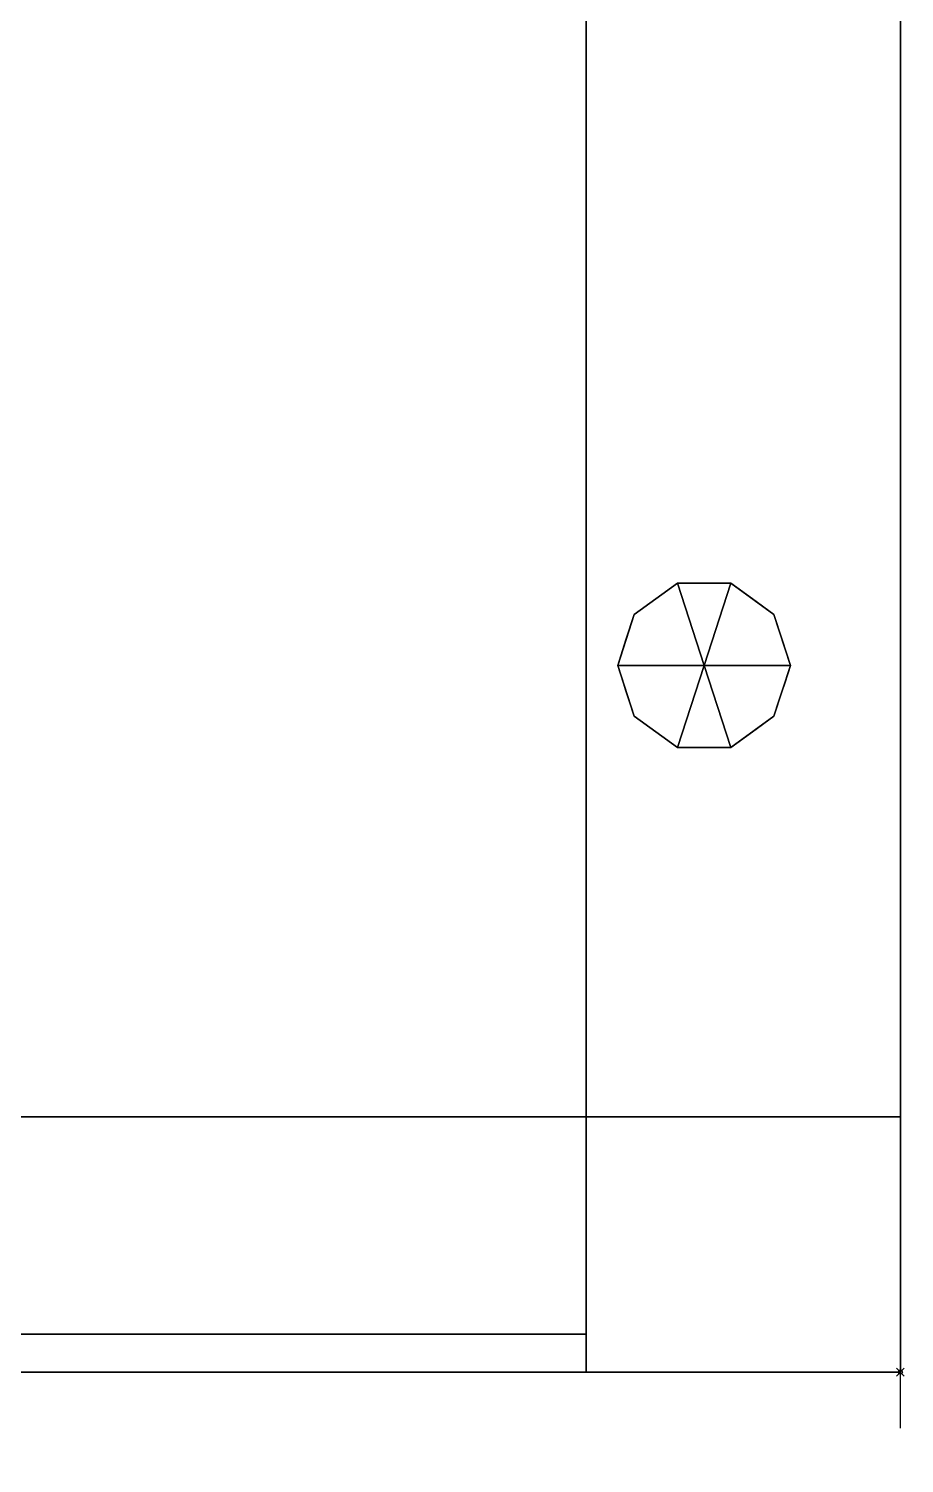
# Model space of a CAD drawing. Extents: x -1 to 891, y -1906 to 1.
# Drawn here: x 668 to 891, y -1248.2 to -882.9 of the extents above; entities that cross this region are included whole.
import ezdxf

# ---------------------------------------------------------------- set-up
doc = ezdxf.new("R2010")
doc.units = 0
doc.header["$PDMODE"] = 35
doc.linetypes.add('NASCOSTA', pattern=[9.525, 6.35, -3.175])
for name, color, linetype in [('IQ_200_2D', 1, 'Continuous'), ('IQ_200_3D', 1, 'Continuous'), ('IQ_204_2D', 7, 'Continuous'), ('IQ_BLACK_3D', 250, 'Continuous'), ('IQ_GLASS_3D', 142, 'Continuous'), ('IQ_INS_3D', 3, 'Continuous')]:
    doc.layers.add(name, color=color, linetype=linetype)

msp = doc.modelspace()

# ---------------------------------------------------------------- linework, layer by layer
at = {"layer": 'IQ_200_2D', "transparency": 33554687}
for p in [(890, 0), (0, -1225)]:
    msp.add_line(p, (890, -1225), dxfattribs=at)
at = {"layer": 'IQ_204_2D', "transparency": 33554687}
msp.add_line((160, -1160), (890, -1160), dxfattribs=at)
at = {"layer": 'IQ_204_2D', "linetype": 'NASCOSTA', "ltscale": 5, "transparency": 33554687}
msp.add_line((890, -1906), (890, -1225), dxfattribs=at)
msp.add_arc((902.3, -1171.88), 734.22, 184.14869, 269.0404, dxfattribs=at)
at = {"layer": 'IQ_INS_3D', "transparency": 33554687}
msp.add_point((890, -1225), dxfattribs=at)

# ---------------------------------------------------------------- meshes
at = {"layer": 'IQ_200_3D', "transparency": 33554687}
mesh = msp.add_polyface(dxfattribs=at)
corners = [(890, 0, 130), (890, -1160, 130), (160, -1160, 130), (160, -1225, 130), (0, -1225, 130), (0, 0, 130)]
mesh.append_faces([[corners[k] for k in face] for face in [(0, 1, 2, 5)]], dxfattribs={"vtx2": -1})
mesh.append_faces([[corners[k] for k in face] for face in [(2, 3, 4, 5)]], dxfattribs={"vtx3": -1})
mesh = msp.add_polyface(dxfattribs=at)
corners = [(890, 0, 950), (0, 0, 950), (0, -1225, 950), (160, -1225, 950), (160, -1160, 950), (890, -1160, 950)]
mesh.append_faces([[corners[k] for k in face] for face in [(2, 3, 4, 1)]], dxfattribs={"vtx2": -1})
mesh.append_faces([[corners[k] for k in face] for face in [(4, 5, 0, 1)]], dxfattribs={"vtx3": -1})
mesh = msp.add_polyface(dxfattribs=at)
corners = [(890, 0, 130), (890, 0, 950), (890, -1160, 950), (890, -1160, 130)]
mesh.append_faces([[corners[k] for k in face] for face in [(0, 1, 2, 3)]])
mesh = msp.add_polyface(dxfattribs=at)
corners = [(170, -58, 135), (170, -1160, 135), (810, -1160, 135), (810, -58, 135)]
mesh.append_faces([[corners[k] for k in face] for face in [(0, 1, 2, 3)]])
mesh = msp.add_polyface(dxfattribs=at)
corners = [(810, -58, 945), (810, -1160, 945), (170, -1160, 945), (170, -58, 945)]
mesh.append_faces([[corners[k] for k in face] for face in [(0, 1, 2, 3)]])
mesh = msp.add_polyface(dxfattribs=at)
corners = [(810, -58, 135), (810, -1160, 135), (810, -1160, 945), (810, -58, 945)]
mesh.append_faces([[corners[k] for k in face] for face in [(0, 1, 2, 3)]])
mesh = msp.add_polyface(dxfattribs=at)
corners = [(840, -1045, 130), (862, -1045, 130), (857.8, -1032.07, 130), (846.8, -1024.08, 130), (833.2, -1024.08, 130), (822.2, -1032.07, 130), (818, -1045, 130)]
mesh.append_faces([[corners[k] for k in face] for face in [(0, 4, 5, 6)]], dxfattribs={"vtx0": -1})
mesh.append_faces([[corners[k] for k in face] for face in [(0, 3, 4)]], dxfattribs={"vtx0": -1, "vtx2": -1})
mesh.append_faces([[corners[k] for k in face] for face in [(0, 1, 2, 3)]], dxfattribs={"vtx3": -1})
mesh = msp.add_polyface(dxfattribs=at)
corners = [(818, -1045, 130), (822.2, -1032.07, 130), (833.2, -1024.08, 130), (846.8, -1024.08, 130), (857.8, -1032.07, 130), (862, -1045, 130), (862, -1045, 0), (857.8, -1032.07, 0), (846.8, -1024.08, 0), (833.2, -1024.08, 0), (822.2, -1032.07, 0), (818, -1045, 0), (852.3, -1028.07, 130), (852.3, -1028.07, 0), (859.9, -1038.53, 0), (859.9, -1038.53, 130), (840, -1024.08, 130), (840, -1024.08, 0), (827.7, -1028.07, 0), (827.7, -1028.07, 130), (820.94, -1035.95, 0), (820.1, -1038.53, 130), (819.47, -1040.47, 0)]
mesh.append_faces([[corners[k] for k in face] for face in [(14, 15, 5, 6)]], dxfattribs={"vtx0": -1})
mesh.append_faces([[corners[k] for k in face] for face in [(21, 22, 0), (20, 1, 10), (1, 20, 21)]], dxfattribs={"vtx0": -1, "vtx1": -1})
mesh.append_faces([[corners[k] for k in face] for face in [(21, 20, 22)]], dxfattribs={"vtx0": -1, "vtx2": -1})
mesh.append_faces([[corners[k] for k in face] for face in [(14, 7, 4, 15), (13, 8, 3, 12), (7, 13, 12, 4), (16, 3, 8, 17), (17, 9, 2, 16), (19, 2, 9, 18), (1, 19, 18, 10)]], dxfattribs={"vtx1": -1, "vtx3": -1})
mesh.append_faces([[corners[k] for k in face] for face in [(22, 11, 0)]], dxfattribs={"vtx2": -1})
mesh = msp.add_polyface(dxfattribs=at)
corners = [(818, -1045, 0), (822.2, -1032.07, 0), (833.2, -1024.08, 0), (846.8, -1024.08, 0), (857.8, -1032.07, 0), (862, -1045, 0), (840, -1045, 0)]
mesh.append_faces([[corners[k] for k in face] for face in [(1, 2, 6, 0)]], dxfattribs={"vtx1": -1})
mesh.append_faces([[corners[k] for k in face] for face in [(2, 3, 6)]], dxfattribs={"vtx1": -1, "vtx2": -1})
mesh.append_faces([[corners[k] for k in face] for face in [(4, 5, 6, 3)]], dxfattribs={"vtx2": -1})
mesh = msp.add_polyface(dxfattribs=at)
corners = [(840, -1045, 130), (818, -1045, 130), (822.2, -1057.93, 130), (833.2, -1065.92, 130), (846.8, -1065.92, 130), (857.8, -1057.93, 130), (862, -1045, 130)]
mesh.append_faces([[corners[k] for k in face] for face in [(0, 4, 5, 6)]], dxfattribs={"vtx0": -1})
mesh.append_faces([[corners[k] for k in face] for face in [(4, 0, 3)]], dxfattribs={"vtx0": -1, "vtx1": -1})
mesh.append_faces([[corners[k] for k in face] for face in [(0, 1, 2, 3)]], dxfattribs={"vtx3": -1})
mesh = msp.add_polyface(dxfattribs=at)
corners = [(862, -1045, 130), (857.8, -1057.93, 130), (846.8, -1065.92, 130), (833.2, -1065.92, 130), (822.2, -1057.93, 130), (818, -1045, 130), (818, -1045, 0), (822.2, -1057.93, 0), (833.2, -1065.92, 0), (846.8, -1065.92, 0), (857.8, -1057.93, 0), (862, -1045, 0), (820.94, -1054.05, 130), (820.1, -1051.47, 0), (827.7, -1061.93, 0), (827.7, -1061.93, 130), (840, -1065.92, 130), (840, -1065.92, 0), (852.3, -1061.93, 0), (852.3, -1061.93, 130), (859.06, -1054.05, 0), (859.9, -1051.47, 130), (819.47, -1049.53, 130), (860.53, -1049.53, 0)]
mesh.append_faces([[corners[k] for k in face] for face in [(7, 12, 13), (21, 23, 0), (1, 20, 21), (20, 1, 10)]], dxfattribs={"vtx0": -1, "vtx1": -1})
mesh.append_faces([[corners[k] for k in face] for face in [(13, 12, 22), (7, 4, 12), (21, 20, 23)]], dxfattribs={"vtx0": -1, "vtx2": -1})
mesh.append_faces([[corners[k] for k in face] for face in [(6, 13, 22)]], dxfattribs={"vtx1": -1, "vtx2": -1})
mesh.append_faces([[corners[k] for k in face] for face in [(15, 4, 7, 14), (3, 15, 14, 8), (17, 9, 2, 16), (19, 2, 9, 18), (18, 10, 1, 19), (16, 3, 8, 17)]], dxfattribs={"vtx1": -1, "vtx3": -1})
mesh.append_faces([[corners[k] for k in face] for face in [(22, 5, 6), (23, 11, 0)]], dxfattribs={"vtx2": -1})
mesh = msp.add_polyface(dxfattribs=at)
corners = [(862, -1045, 0), (857.8, -1057.93, 0), (846.8, -1065.92, 0), (833.2, -1065.92, 0), (822.2, -1057.93, 0), (818, -1045, 0), (840, -1045, 0)]
mesh.append_faces([[corners[k] for k in face] for face in [(3, 6, 2)]], dxfattribs={"vtx0": -1, "vtx1": -1})
mesh.append_faces([[corners[k] for k in face] for face in [(1, 2, 6, 0)]], dxfattribs={"vtx1": -1})
mesh.append_faces([[corners[k] for k in face] for face in [(4, 5, 6, 3)]], dxfattribs={"vtx2": -1})
mesh = msp.add_polyface(dxfattribs=at)
corners = [(160, -1160, 130), (890, -1160, 130), (890, -1160, 950), (160, -1160, 950), (810, -1160, 945), (810, -1160, 135), (170, -1160, 135), (170, -1160, 945)]
mesh.append_faces([[corners[k] for k in face] for face in [(3, 7, 4, 2), (2, 4, 5, 1)]], dxfattribs={"vtx0": -1, "vtx2": -1})
mesh.append_faces([[corners[k] for k in face] for face in [(6, 7, 3, 0), (5, 6, 0, 1)]], dxfattribs={"vtx1": -1, "vtx3": -1})
mesh = msp.add_polyface(dxfattribs=at)
corners = [(890, -1160, 950), (890, -1160, 130), (170, -1160, 130), (170, -1160, 950), (250, -1160, 135), (810, -1160, 135), (810, -1160, 945), (250, -1160, 945)]
mesh.append_faces([[corners[k] for k in face] for face in [(0, 6, 7, 3), (3, 7, 4, 2)]], dxfattribs={"vtx0": -1, "vtx2": -1})
mesh.append_faces([[corners[k] for k in face] for face in [(5, 6, 0, 1), (4, 5, 1, 2)]], dxfattribs={"vtx1": -1, "vtx3": -1})
mesh = msp.add_polyface(dxfattribs=at)
corners = [(170, -1160, 950), (170, -1225, 950), (890, -1225, 950), (890, -1160, 950)]
mesh.append_faces([[corners[k] for k in face] for face in [(0, 1, 2, 3)]])
mesh = msp.add_polyface(dxfattribs=at)
corners = [(890, -1160, 130), (890, -1225, 130), (170, -1225, 130), (170, -1160, 130)]
mesh.append_faces([[corners[k] for k in face] for face in [(0, 1, 2, 3)]])
mesh = msp.add_polyface(dxfattribs=at)
corners = [(250, -1160, 135), (250, -1225, 135), (810, -1225, 135), (810, -1160, 135)]
mesh.append_faces([[corners[k] for k in face] for face in [(0, 1, 2, 3)]])
mesh = msp.add_polyface(dxfattribs=at)
corners = [(810, -1160, 945), (810, -1225, 945), (250, -1225, 945), (250, -1160, 945)]
mesh.append_faces([[corners[k] for k in face] for face in [(0, 1, 2, 3)]])
mesh = msp.add_polyface(dxfattribs=at)
corners = [(810, -1160, 135), (810, -1225, 135), (810, -1225, 945), (810, -1160, 945)]
mesh.append_faces([[corners[k] for k in face] for face in [(0, 1, 2, 3)]])
mesh = msp.add_polyface(dxfattribs=at)
corners = [(890, -1160, 950), (890, -1225, 950), (890, -1225, 130), (890, -1160, 130)]
mesh.append_faces([[corners[k] for k in face] for face in [(0, 1, 2, 3)]])
mesh = msp.add_polyface(dxfattribs=at)
corners = [(890, -1225, 950), (170, -1225, 950), (170, -1225, 130), (890, -1225, 130), (250, -1225, 135), (250, -1225, 945), (810, -1225, 945), (810, -1225, 135)]
mesh.append_faces([[corners[k] for k in face] for face in [(3, 7, 4, 2), (2, 4, 5, 1)]], dxfattribs={"vtx0": -1, "vtx2": -1})
mesh.append_faces([[corners[k] for k in face] for face in [(6, 7, 3, 0), (5, 6, 0, 1)]], dxfattribs={"vtx1": -1, "vtx3": -1})
at = {"layer": 'IQ_BLACK_3D', "transparency": 33554687}
mesh = msp.add_polyface(dxfattribs=at)
corners = [(810, -1225, 135), (810, -1225, 945), (250, -1225, 945), (250, -1225, 135), (415, -1225, 227.04), (263.78, -1225, 227.04), (263.78, -1225, 867.04), (796.22, -1225, 867.04), (796.22, -1225, 227.04), (645, -1225, 227.04), (616.72, -1225, 255.32), (530, -1225, 255.32), (443.28, -1225, 255.32)]
mesh.append_faces([[corners[k] for k in face] for face in [(0, 8, 9, 3), (8, 0, 1, 7)]], dxfattribs={"vtx0": -1, "vtx2": -1})
mesh.append_faces([[corners[k] for k in face] for face in [(10, 11, 9)]], dxfattribs={"vtx1": -1})
mesh.append_faces([[corners[k] for k in face] for face in [(4, 5, 3, 9)]], dxfattribs={"vtx1": -1, "vtx2": -1, "vtx3": -1})
mesh.append_faces([[corners[k] for k in face] for face in [(2, 3, 5, 6), (1, 2, 6, 7)]], dxfattribs={"vtx1": -1, "vtx3": -1})
mesh.append_faces([[corners[k] for k in face] for face in [(11, 12, 4, 9)]], dxfattribs={"vtx2": -1, "vtx3": -1})
at = {"layer": 'IQ_GLASS_3D', "transparency": 33554687}
mesh = msp.add_polyface(dxfattribs=at)
corners = [(250, -1215.31, 135), (250, -1215.31, 945), (810, -1215.31, 945), (810, -1215.31, 135)]
mesh.append_faces([[corners[k] for k in face] for face in [(0, 1, 2, 3)]])
mesh = msp.add_polyface(dxfattribs=at)
corners = [(810, -1215.31, 135), (810, -1225, 135), (250, -1225, 135), (250, -1215.31, 135)]
mesh.append_faces([[corners[k] for k in face] for face in [(0, 1, 2, 3)]])
mesh = msp.add_polyface(dxfattribs=at)
corners = [(250, -1215.31, 945), (250, -1225, 945), (810, -1225, 945), (810, -1215.31, 945)]
mesh.append_faces([[corners[k] for k in face] for face in [(0, 1, 2, 3)]])
mesh = msp.add_polyface(dxfattribs=at)
corners = [(810, -1215.31, 945), (810, -1225, 945), (810, -1225, 135), (810, -1215.31, 135)]
mesh.append_faces([[corners[k] for k in face] for face in [(0, 1, 2, 3)]])
mesh = msp.add_polyface(dxfattribs=at)
corners = [(415, -1225, 227.04), (443.28, -1225, 255.32), (530, -1225, 255.32), (616.72, -1225, 255.32), (645, -1225, 227.04), (796.22, -1225, 227.04), (796.22, -1225, 867.04), (263.78, -1225, 867.04), (263.78, -1225, 227.04)]
mesh.append_faces([[corners[k] for k in face] for face in [(7, 1, 2)]], dxfattribs={"vtx0": -1, "vtx2": -1})
mesh.append_faces([[corners[k] for k in face] for face in [(2, 3, 6, 7)]], dxfattribs={"vtx1": -1, "vtx3": -1})
mesh.append_faces([[corners[k] for k in face] for face in [(8, 0, 1, 7)]], dxfattribs={"vtx2": -1})
mesh.append_faces([[corners[k] for k in face] for face in [(3, 4, 5, 6)]], dxfattribs={"vtx3": -1})

doc.saveas('drawing.dxf')
